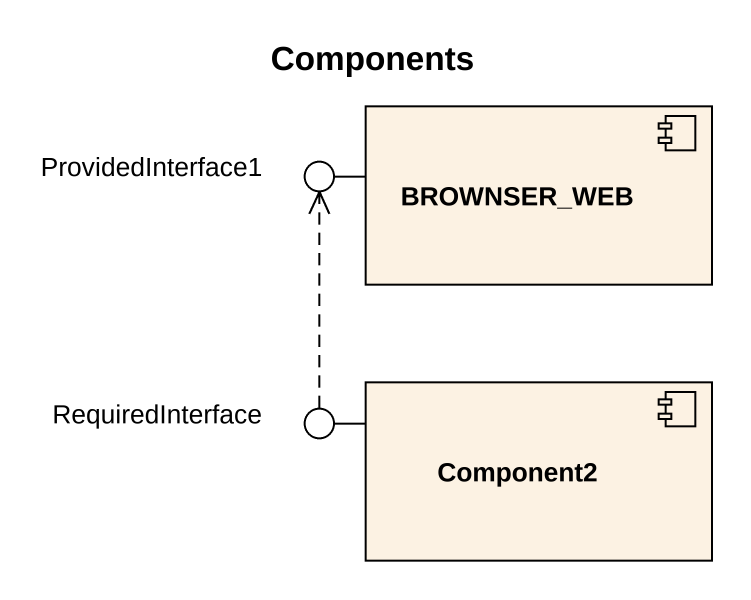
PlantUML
@startuml
title Components
() ProvidedInterface1
component BROWNSER_WEB
() RequiredInterface
component Component2
BROWNSER_WEB -left- ProvidedInterface1
Component2 -left- RequiredInterface
RequiredInterface .up.> ProvidedInterface1
@enduml
